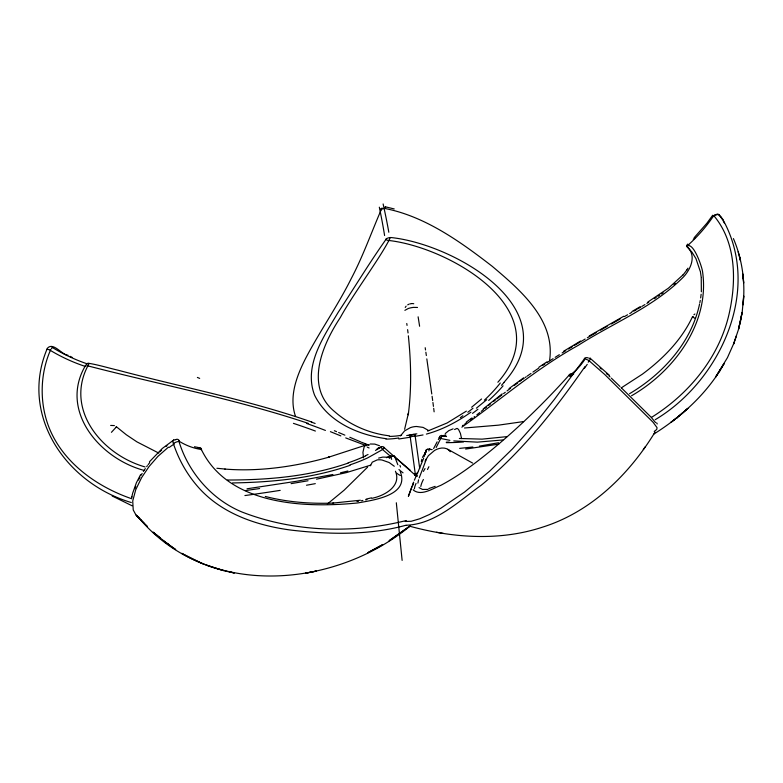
<?xml version="1.0" encoding="UTF-8"?>
<svg xmlns="http://www.w3.org/2000/svg" width="783" height="783" viewBox="0 0 783 783"><rect width="100%" height="100%" fill="white"/><g stroke="black" fill="none" stroke-linecap="round" stroke-linejoin="round"><path stroke-width="1.17" d="M410.214 436.826L415.509 475.653M701.362 291.805L701.235 277.466M417.907 483.111L418.572 479.822M701.137 294.251L700.668 297.931M549.549 360.63C555.724 320.061 520.01 289.798 492.243 266.328C460.218 241.565 424.963 216.294 384.952 208.493M412.749 485.538L413.63 482.142L408.393 496.324L411.907 486.82M385.393 208.464L385.549 207.045M700.276 300.408L699.806 302.884M131.877 496.823L131.73 497.528L132.386 494.279M699.552 304.117C691.301 342.67 662.77 374.029 629.571 393.683M370.467 465.797L372.248 462.195L377.161 459.924A20.495 12.685 40.5 0 1 382.045 460.022L389.151 462.538L394.299 466.276M441.015 437.991L436.16 447.504M421.303 461.441L421.841 459.229M428.859 450.92L429.407 448.943M132.542 493.564L136.399 482.739L140.548 474.723M424.22 456.499L425.962 450.91M424.905 454.336L425.913 451.037L424.836 454.336M426.5 458.701L422.585 469.252M134.852 488.729L135.136 487.897M419.169 477.914L422.35 469.829M733.837 343.326L727.456 357.645L715.593 377.083L724.128 363.586L719.812 370.868L720.272 370.144C703.702 396.531 679.879 417.701 653.658 434.193M736.46 335.75L733.602 344.001L738.731 328.733L742.039 312.427L740.552 321.226L738.486 329.183L742.127 313.014L743.684 295.915L743.096 304.851C745.445 282.428 742.313 259.339 733.417 238.58M389.308 435.808C369.351 433.479 349.981 425.091 334.86 411.829C303.892 386.694 322.635 344.256 340.399 317.409C353.407 293.508 381.096 256.932 390.326 237.621M423.437 458.652L423.681 457.957M423.192 459.337L418.269 471.356M67.974 355.208C61.994 355.1 53.254 341.545 47.381 348.259C18.958 414.794 65.694 483.209 131.299 502.529M404.615 429.29L408.52 412.856L408.237 414.824C411.76 388.652 411.026 362.04 408.364 335.819M135.439 487.055L135.762 486.204M414.364 480.185L418.005 471.943M111.431 432.324L116.481 426.823L126.308 434.751L136.927 441.866L158.812 453.103M439.694 436.885L438.314 439.635M381.086 210.05C371.22 232.913 362.862 256.521 351.224 278.621C337.542 306.006 319.885 331.14 305.713 358.242C296.718 375.86 288.673 396.766 295.553 416.497M425.061 461.128L428.389 455.696L434.418 450.538A20.495 14.495 -57.4 0 1 439.449 448.434C443.247 447.377 448.052 448.121 450.235 451.732M384.844 207.603L385.246 206.918M422.458 457.399L424.043 454.62M692.515 316.684C681.582 340.086 662.849 358.966 642.324 374.205L621.428 387.771M138.513 480.008L138.982 479.088M311.957 422.106C248.779 399.986 182.821 387.409 118.233 370.251C108.367 367.951 98.648 364.927 88.645 363.283C86.551 363.097 88.587 363.42 88.812 364.124C63.932 408.462 101.085 454.463 145.09 466.952M433.616 448.542L437.129 441.857M85.553 365.455C58.784 410.693 99.793 458.613 144.023 470.397M139.462 478.168L139.961 477.239M405.242 307.435L406.123 306.153M141.018 475.35L142.154 473.431M400.475 435.906L404.605 430.875L410.38 427.635A20.495 20.427 67.1 0 1 416.527 426.481L423.074 427.401L428.722 430.591M686.534 270.419L687.944 268.168M52.441 347.241L52.304 347.456A151.736 128.911 35.1 0 0 87.197 363.85M143.358 471.503L145.305 468.567M654.891 432.343C628.906 474.723 590.901 511.984 542.59 527.135C499.74 541.298 453.112 538.048 410.086 526.313M687.102 246.136C693.386 241.585 702.263 267.346 702.625 272.141C709.77 323.369 674.114 371.24 631.548 395.758M87.197 363.625L85.748 365.26M643.293 449.559L645.153 446.878M52.265 347.505L51.512 348.513M589.393 360.571L588.199 362.206M585.126 366.444C555.03 409.626 522.192 451.615 481.3 485.166C458.809 501.218 435.25 524.238 406.25 525.246M712.677 215.256L706.892 223.214L694.159 237.709M146.685 466.619L147.41 465.631M386.313 238.942C369.419 262.775 354.278 287.88 338.207 312.3C323.712 336.631 303.246 365.837 314.629 395.288C327.695 421.724 358.017 434.868 385.98 438.656M683.07 274.931L686.828 270.027M148.153 464.642L149.7 462.665M50.875 349.316C41.705 369.361 39.698 393.976 45.297 415.861C55.622 457.233 93.089 485.548 131.808 498.781M389.298 458.378L391.471 456.274M497.861 382.241C560.608 311.291 450.44 247.741 389.366 240.547M655.165 430.865L656.868 429.162L657.006 427.577L653.032 422.213L604.642 374.411L588.581 360.297L584.549 358.624L554.54 399.213L534.906 423.809L512.542 448.816L489.688 471.141L464.632 492.008L440.878 508.206L429.309 514.558L419.766 518.767L411.232 521.272L405.183 521.478M503.831 382.486C569.809 309.5 453.797 244.002 391.03 237.543M149.445 461.804L162.316 448.444L173.797 439.958L175.774 439.782M382.672 449.452L384.159 447.641L415.842 475.682M454.571 429.524L456.959 428.418A20.495 5.97 89.6 0 1 458.75 429.867L460.414 433.381L461.569 438.597M683.353 274.559L668.369 288.203L647.795 302.081M571.003 376.026L570.259 376.329M569.437 374.773C545.428 401.65 518.884 427.577 490.765 450.685C475.007 463.477 458.75 475.927 440.721 485.391C432.842 488.338 421.714 496.353 413.561 490.266A268.686 34.031 -33.1 0 1 413.218 489.669M404.87 310.342L408.344 308.482A8.153 2.535 -10.9 0 1 413.483 307.386L417.496 307.455M367.56 467.187L344.129 490.197L327.372 504.007M445.253 433.576L448.747 430.67L453.093 428.849M159.663 451.889L161.641 450.098M713.822 215.805L717.864 214.376L720.595 216.568M481.535 398.987L471.62 407.229M486.742 399.702L476.407 408.168M673.997 284.611L675.386 283.446M173.709 440.017C173.063 440.575 172.847 441.309 173.043 442.552C178.318 458.946 186.863 474.371 198.324 487.261C221.609 513.687 256.902 525.579 290.933 530.091C329.026 534.505 368.607 535.474 405.888 525.266M483.18 408.971L502.226 393.829M481.212 411.369L483.444 409.578M484.951 408.364L486.468 407.14M115.943 427.156L116.471 426.794M488.768 405.291L490.354 404.018M479.734 412.543L476.827 414.863M493.564 401.464L495.199 400.162M496.843 398.87L501.864 394.926M473.969 417.114L474.674 416.556M165.869 446.564L166.985 445.703M503.567 393.604L505.289 392.273M472.55 418.22L470.456 419.835M168.423 447.152L157.882 456.401L149.024 466.58L141.606 477.64L135.723 489.757L132.728 500.983L133.227 509.939L135.899 514.871L147.468 526.665L140.774 520.098C209.315 598.946 334.703 588.346 410.223 525.961M507.022 390.942L510.536 388.26M693.924 314.756L694.903 314.012M509.087 388.544L523.553 377.876M466.228 422.164L471.699 418.044M514.118 385.579L517.759 382.887M466.325 422.937L464.73 424.102M519.599 381.536L521.458 380.186M522.388 379.51L524.267 378.169M466.365 411.124L447.162 422.947L427.596 431.081M525.217 377.494L526.166 376.819M527.125 376.143L530.972 373.442M463.37 425.081L462.459 425.707M470.945 412.181C457.38 421.753 442.483 429.74 426.383 434.095M687.621 244.736L688.756 244.962M661.478 293.977L663.172 292.813M532.92 372.091L538.841 368.049M658.004 296.326L659.756 295.152M538.949 367.178L546.974 361.854M542.854 365.358L544.88 364.017M655.224 419.688C720.047 381.047 761.976 290.346 723.12 220.052M546.916 362.676L553.082 358.673M688.12 244.404L687.445 244.384M651.466 417.388C688.59 394.319 718.647 358.105 728.836 315.06C736.49 282.183 736.686 243.082 714.018 215.893M687.895 244.55L687.572 244.247M654.392 298.675L656.213 297.501M376.799 449.139L381.018 447.073M555.157 357.342L559.346 354.689M562.155 352.927L565.698 350.725M461.853 427.166C500.572 399.819 536.502 368.382 578.226 345.362C613.52 322.802 654.108 306.897 683.794 276.624C690.557 269.186 696.204 256.726 688.316 247.976M380.646 447.289L375.497 450.421M390.257 456.127L382.584 449.559L367.54 457.947A197.482 187.039 56.3 0 1 349.864 464.916M646.846 303.393L648.784 302.209M424.699 453.034L426.128 452.153M563.486 351.342L580.565 341.016M568.546 348.983L572.128 346.8M410.546 437.178L398.792 438.989M641.952 306.359L644.918 304.577M574.282 345.499L575.73 344.628M576.454 344.197L580.076 342.044M637.939 308.747L640.964 306.956M580.8 341.613L585.165 339.039M632.018 311.497L640.073 306.76M633.848 311.145L636.931 309.344M587.358 337.757L593.211 334.361M629.689 313.552L631.783 312.348M589.227 335.946L623.708 316.273M593.945 333.94L596.147 332.677M624.423 316.586L627.594 314.766M600.541 330.162L604.192 328.077M604.926 327.656L607.119 326.413M620.136 319.024L611.474 323.937M407.708 304.851L408.922 304.196M654.206 431.423L654.705 431.139M365.504 455.755L368.039 454.483M201.583 449.452L201.045 449.706M389.415 457.262L390.903 456.528M386.479 457.703L390.433 455.892M442.336 435.886L445.742 434.908M435.182 486.36L428.81 488.553M348.269 463.047C309.569 476.514 268.129 480.018 227.383 480.018M350.021 465.337C312.368 478.462 272.122 482.259 232.473 482.945M370.623 465.171L346.34 472.629L316.547 479.186M366.836 444.773L328.146 457.36L329.408 456.998C295.661 466.639 258.84 471.865 224.868 469.056M415.274 434.311L413.659 434.653M406.318 520.529C352.624 533.977 293.576 532.117 241.82 511.945C211.645 499.437 188.36 472.276 178.994 441.534M371.915 498.282C384.277 495.933 401.767 486.282 395.444 471.229M378.62 458.084L382.77 457.086L388.652 457.272M340.507 472.805L347.877 470.994M409.842 303.892L411.897 303.559M366.15 499.114L371.396 497.861M408.922 435.299L413.013 434.487M423.045 434.947L414.775 436.405M365.602 499.877L366.924 499.574M332.902 474.508L296.336 481.3L247.017 488.788M361.443 500.738L362.862 500.454M416.85 433.831L412.406 434.604M498.8 444.137L465.65 449.05M498.517 442.757L479.392 446.104M308.032 480.762L291.09 483.649M357.009 501.531L358.516 501.277M406.7 435.554L412.347 434.614M523.602 421.567L498.36 425.169L464.495 427.998M360.395 500.229L332.726 503.107M507.041 436.62L482.034 439.136L459.357 438.47M259.623 488.543L245.412 490.589M110.667 425.433L114.377 425.58M428.066 489.395L422.517 489.444L419.052 487.633M502.833 439.958L477.415 442.141L453.768 440.907M472.854 447.015L459.641 448.375M380.352 447.484L378.306 447.612M370.193 444L374.812 444.098L379.53 445.733M383.827 447.827L384.296 447.768M333.646 503.068C310.714 503.939 287.547 502.216 265.28 496.451M197.708 448.238L198.363 448.267M46.804 349.277L50.308 349.874M428.467 449.334L432.167 449.599M87.716 365.994L86.854 365.964M442.062 435.612L445.919 435.906M389.043 240.518L388.72 240.498A2.672 1.067 9.2 0 1 385.99 239.451M412.338 303.559L413.747 303.726M216.881 468.263L225.191 469.076M412.504 434.585L413.091 434.653M88.362 366.004C161.689 385.011 236.407 399.359 308.336 423.407M415.059 436.454L415 435.974M436.503 532.264L443.452 533.438M693.268 316.694L692.495 316.724A8.153 0.744 21.3 0 0 694.071 317.81L695.47 318.495M449.882 440.349L440.594 438.441M369.077 444.793L366.101 445.057A20.495 8.897 67.7 0 0 364.075 447.171L362.93 452.398L363.547 457.918M194.458 446.741L199.822 447.807M446.555 436.562L442.738 435.759M202.611 563.701L181.754 553.356C197.982 562.889 215.883 569.437 234.362 572.98L229.82 571.972M385.412 206.81L394.24 208.953M223.752 570.631L207.045 565.316M366.444 445.713L345.714 437.912M369.028 445.087L367.433 444.519M367.031 444.372L365.397 443.765M364.976 443.599L361.609 442.268M330.406 431.658L340.82 435.896M334.361 430.719L336.533 431.619M360.757 441.915L349.815 437.266M338.667 432.51L344.882 435.152M132.161 505.818L112.175 495.991M713.049 215.433L713.695 215.746A151.736 145.07 -62.3 0 1 688.541 244.707M472.619 463.076L447.739 449.256M72.261 357.449L70.069 356.314M570.161 376.28L569.163 375.683M440.095 438.147L439.146 437.531M139.57 517.945L136.682 515.713M163.216 540.524L169.441 545.262L156.228 534.848M590.245 358.33L609.35 375.253M410.233 470.24L394.779 456.949L397.842 464.75M417.173 476.309L414.393 473.881M600.042 367.824L601.354 368.979M606.414 373.55L607.637 374.675M700.345 271.584L695.95 258.596L691.927 252.106L687.317 246.968L688.091 247.712M608.841 375.801L610.035 376.917M611.347 378.15L619.95 386.44M621.085 387.565L651.162 417.261L655.518 422.585M137.691 516.819L144.307 523.553M135.899 514.871L141.146 520.343M719.508 215.237L722.533 219.68M382.368 449.207L382.27 449.05A3.073 0.93 61.2 0 0 381.027 447.543M656.634 422.84L657.24 423.955M723.159 220.777L724.314 223.008M201.162 449.099C228.019 505.143 303.902 508.343 357.782 502.94C372.639 500.19 409.891 495.678 400.25 471.591M390.609 456.283L390.864 456.871M390.697 456.577L391.657 459.367M399.966 465.454L400.524 467.05M738.154 251.764L740.473 260.602L739.455 256.237M179.004 441.035L179.082 441.465A3.954 0.989 -23.4 0 0 173.434 443.491M700.462 272.161L701.177 276.869M418.122 316.821L419.61 326.247M425.198 347.721L425.531 349.972M406.769 323.506L407.043 325.405M425.864 352.213L426.344 355.551M419.727 468.518L415.225 436.474M426.823 358.888L431.776 393.996M432.089 396.276L432.676 400.553M432.93 402.482L433.439 406.367M407.61 329.653L408.041 332.961M433.694 408.334L434.125 411.829M396.325 502.774L402.129 560.403M415.636 473.744A3.435 1.4 -8.1 0 1 417.731 473.01M410.361 437.129A3.543 1.439 -8.2 0 1 414.814 436.307M379.315 207.172A151.52 17.02 74.2 0 1 384.6 235.526M380.773 210.059A3.543 1.488 -11.7 0 1 384.923 208.395M383.122 203.952A151.736 16.776 73.8 0 1 388.818 232.257M386.088 238.942A3.768 1.204 -13.8 0 1 390.443 237.484M477.904 409.264A309.265 211.136 20.4 0 1 472.511 413.375M503.087 385.833A292.607 171.477 2.8 0 1 488.661 400.475M503.949 382.525A268.686 155.347 1.6 0 1 501.511 385.314M472.991 408.256A299.449 204.823 22.5 0 1 467.803 412.259M500.288 382.995A279.932 164.959 3.9 0 1 484.403 400.152M380.597 210.138A3.954 2.124 20 0 1 382.398 208.141M401.562 435.27A192.833 121.277 -87.8 0 1 389.298 436.415M398.762 437.961A197.482 126.748 -86.6 0 1 385.96 439.106M412.993 434.369A3.034 1.928 77.1 0 1 415.059 435.808M410.077 436.777A3.073 2.378 82.7 0 1 411.848 434.575M85.034 366.346A151.52 128.921 36 0 1 50.19 350.295M197.385 377.435A309.265 2.173 22.7 0 1 199.675 378.395M306.672 423.466A292.607 50.112 10.5 0 1 325.415 430.435M311.399 422.115A268.686 49.525 9.7 0 1 315.128 423.466M367.266 447.122A299.449 4.463 23.6 0 1 369.096 447.984M293.439 423.358A279.932 44.122 11.1 0 1 315.402 431.051M365.573 455.902A192.833 183.79 58.6 0 1 348.181 462.822M380.969 446.966A3.034 2.829 -86.7 0 1 383.983 447.22M414.599 475.183A3.435 2.359 -49.4 0 1 417.114 475.751M392.185 455.951A3.543 2.427 -49.3 0 1 394.828 456.509M201.241 449.471A151.52 91.366 -82.3 0 1 179.18 441.26M176.018 439.478A3.543 2.564 -47.9 0 1 179.16 440.966M198.07 447.856A3.768 2.633 -39.1 0 1 201.388 448.943M315.314 483.64A299.449 115.434 -15.8 0 1 306.496 485.225M280.187 490.364A279.932 35.656 -11.5 0 1 244.922 495.551M400.348 475.496A192.833 20.789 56.8 0 1 396.638 473.177M403.059 472.834A197.482 19.252 55.6 0 1 398.948 469.546M169.265 447.416A97.356 49.975 -8.8 0 1 174.198 443.981M391.422 456.166A3.073 2.74 -21 0 1 394.603 456.538M425.786 450.724A3.543 2.701 18.1 0 1 427.861 449.178M584.363 358.457A3.543 2.613 22 0 1 588.385 358.007M584.695 359.622A151.736 78.682 73.8 0 1 569.212 375.537M569.3 374.714A3.768 2.535 16.7 0 1 573.469 374M423.417 471.405A309.265 25.095 -49.4 0 1 425.012 468.567M414.422 488.866A292.607 36.654 -34.2 0 1 416.057 483.414M427.489 469.526A299.449 25.262 -51 0 1 428.908 466.727M420.804 486.449A279.932 35.881 -35.2 0 1 423.388 479.509M590.382 358.477A3.954 1.018 -46.9 0 1 589.374 360.542M589.374 358.34A3.954 1.018 -46.9 0 1 590.167 358.154M463.497 441.964A192.833 142.467 12.9 0 1 446.281 442.669M449.207 442.101A197.482 144.738 11.1 0 1 446.388 442.16M584.324 368.421A98.472 7.311 -55.9 0 1 587.23 364.379M425.864 450.656A3.034 2.594 18.4 0 1 428.458 449.236M429.916 448.747A3.073 0.558 -88.8 0 1 429.965 448.923M570.778 376.036A2.672 0.949 -34.6 0 1 573.626 374.294M694.942 237.738A151.52 144.777 -60.7 0 1 693.239 239.402M714.713 214.806A3.954 2.946 -25.7 0 1 715.241 214.552M716.846 214.151A3.954 2.946 -25.7 0 1 719.606 215.178M462.87 415.714A192.833 80.365 -68.1 0 1 460.335 417.662M720.673 216.49A98.472 72.447 -57.4 0 1 723.218 219.964M440.946 437.942A3.034 1.419 -80.6 0 1 442.346 435.769M439.547 436.787A3.073 2.613 69 0 1 442.023 435.485M686.848 246.772A2.672 1.644 -14.2 0 1 687.435 244.629M682.561 413.042L681.885 413.649L687.875 408.344L676.443 418.122L682.561 413.042M671.579 421.851L670.884 422.399L677.119 417.545L671.579 421.851M410.204 525.824L389.102 540.75L410.253 525.833M382.73 544.635L367.824 552.7L382.73 544.635M310.048 572.334L305.605 573.215L316.283 571.11L310.048 572.334M175.627 549.549L165.448 542.325L175.627 549.549M156.933 535.318L153.145 532.127L160.075 537.98L156.933 535.318M743.331 278.67L742.793 274.079L743.331 278.67M743.664 283.045L743.312 278.572L743.605 283.113"/></g></svg>
